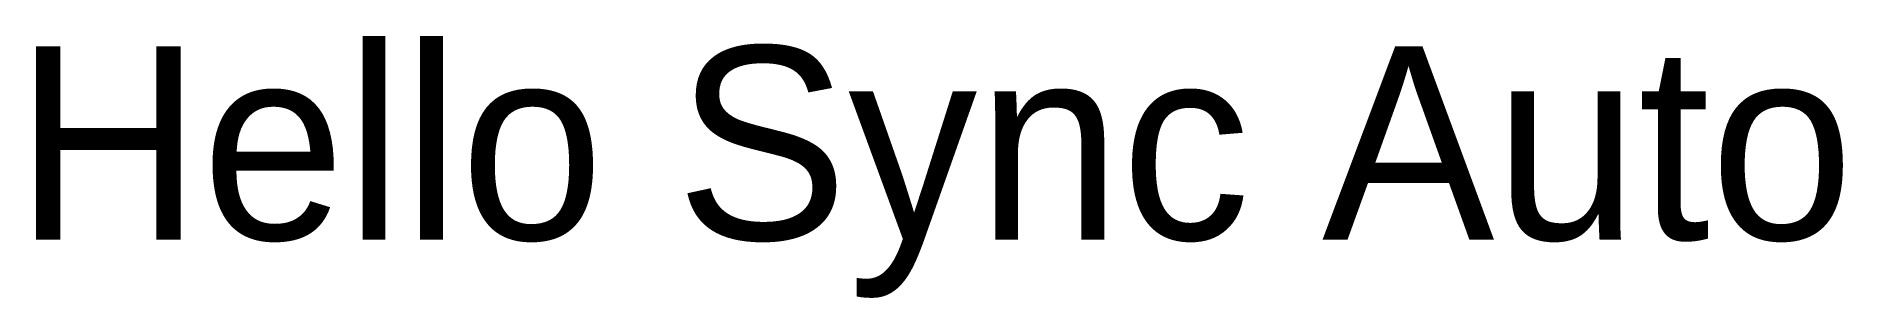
# Paper-space layout 'Layout1' of a CAD drawing. Header units: metres. Extents: x 100.3 to 123.6, y 96.7 to 100.1.
import ezdxf

# ---------------------------------------------------------------- set-up
doc = ezdxf.new("R2010")
doc.units = ezdxf.units.M
doc.layers.add('TEXT_LAYER', color=7, linetype='Continuous')

psp = doc.layouts.get("Layout1")

# ---------------------------------------------------------------- texts
at = {"layer": 'TEXT_LAYER', "insert": (100, 100), "char_height": 2.5, "attachment_point": 1}
psp.add_mtext('Hello Sync Auto', dxfattribs=at)

doc.saveas('drawing.dxf')
